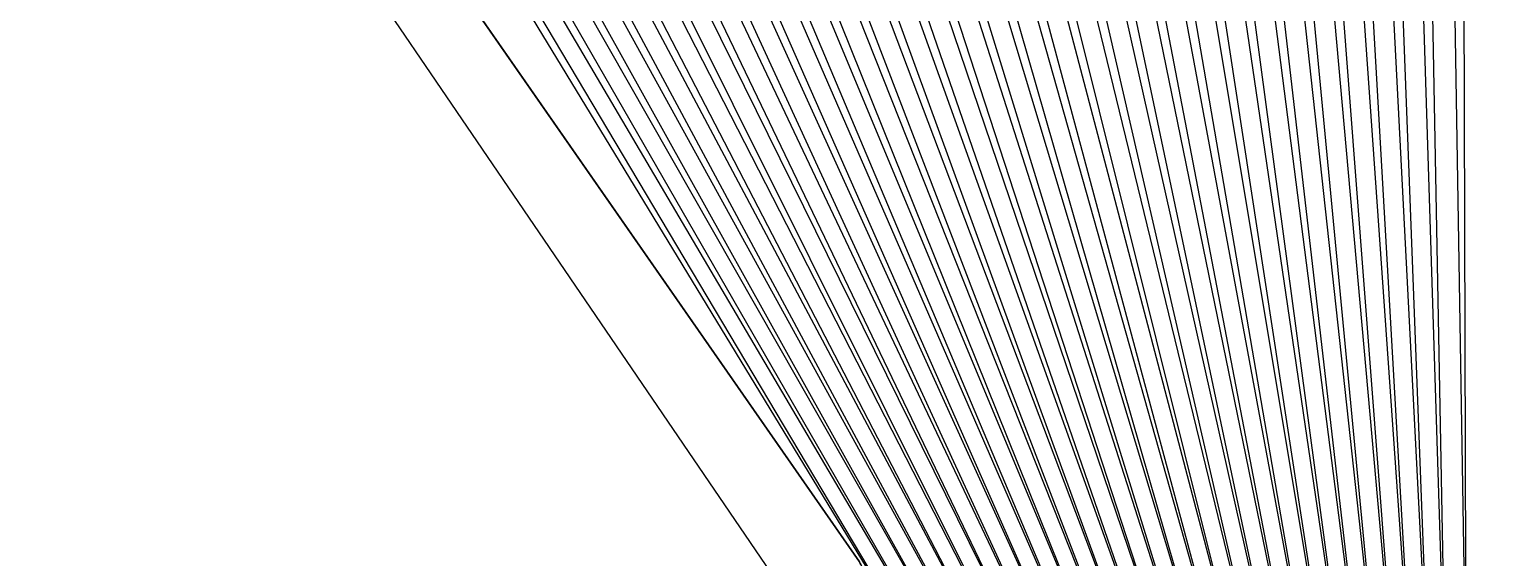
# Model space of a CAD drawing. Extents: x -2057 to 2225, y -44 to 31181.
# Drawn here: x -1736 to 87, y 9052 to 9714 of the extents above; entities that cross this region are included whole.
import ezdxf

# ---------------------------------------------------------------- set-up
doc = ezdxf.new("R2010")
doc.units = 0
for name, color, linetype in [('etching', 7, 'CONTINUOUS'), ('L2D0_etching2', 4, 'CONTINUOUS'), ('L3D0_etching3', 5, 'CONTINUOUS'), ('metalization', 8, 'CONTINUOUS'), ('polyimide', 9, 'CONTINUOUS'), ('polyimide_etch_borders', 10, 'CONTINUOUS')]:
    doc.layers.add(name, color=color, linetype=linetype)

msp = doc.modelspace()

# ---------------------------------------------------------------- linework, layer by layer
at = {"layer": 'etching'}
for points in [[(1890.612, 20342.595), (1890.612, 10404.624), (907.37, 8971.06), (907.37, 3311.52), (208.395, -1.125), (80.82, -44.08), (0, 0), (-775.12, 3311.52), (-775.12, 8985.76), (-1736.396, 10397.27), (-1736.396, 20343.044)], [(-1539.603, 10258.824), (-696.675, 9046.655), (-696.241, 9046.031), (-695.45, 9044.732), (-694.74, 9043.387), (-694.112, 9042.001), (-693.57, 9040.58), (-693.116, 9039.128), (-692.75, 9037.652), (-692.475, 9036.156), (-692.292, 9034.646), (-692.2, 9033.127), (-692.2, 9032.365), (-692.208, 3592.185)]]:
    msp.add_lwpolyline(points, dxfattribs=at)
at = {"layer": 'L2D0_etching2'}
msp.add_lwpolyline([(1890.612, 20342.595), (1890.612, 10404.624), (907.37, 8971.06), (907.37, 3311.52), (208.395, -1.125), (80.82, -44.08), (0, 0), (-775.12, 3311.52), (-775.12, 8985.76), (-1736.396, 10397.27), (-1736.396, 20343.044)], dxfattribs=at)
at = {"layer": 'L3D0_etching3'}
for points in [[(1890.612, 20342.595), (1890.612, 10404.624), (907.37, 8971.06), (907.37, 3311.52), (208.395, -1.125), (80.82, -44.08), (0, 0), (-775.12, 3311.52), (-775.12, 8985.76), (-1736.396, 10397.27), (-1736.396, 20343.044)], [(-1539.603, 10258.824), (-696.675, 9046.655), (-696.241, 9046.031), (-695.45, 9044.732), (-694.74, 9043.387), (-694.112, 9042.001), (-693.57, 9040.58), (-693.116, 9039.128), (-692.75, 9037.652), (-692.475, 9036.156), (-692.292, 9034.646), (-692.2, 9033.127), (-692.2, 9032.365), (-692.208, 3592.185)]]:
    msp.add_lwpolyline(points, dxfattribs=at)
at = {"layer": 'metalization'}
for points in [[(60.642, 497.204), (60.642, 9040.22), (62.642, 9040.22), (60.642, 9040.22), (38.642, 10394.312), (38.642, 28116.758)], [(58.642, 28116.758), (58.642, 10394.312), (62.642, 9040.22), (62.642, 497.204)], [(32.142, 587.204), (32.142, 9040.22), (-11.358, 10394.312), (-11.358, 27876.696)], [(8.642, 27876.696), (8.642, 10394.312), (34.142, 9040.22), (34.142, 587.204)], [(8.142, 687.204), (8.142, 9040.22), (-61.358, 10394.312), (-61.358, 27636.634)], [(-41.358, 27636.634), (-41.358, 10394.312), (10.142, 9040.22), (10.142, 687.204)], [(-15.858, 787.204), (-15.858, 9040.22), (-111.358, 10394.312), (-111.358, 27396.572)], [(-91.358, 27396.572), (-91.358, 10394.312), (-13.858, 9040.22), (-13.858, 787.204)], [(-39.858, 887.204), (-39.858, 9040.22), (-161.358, 10394.312), (-161.358, 27156.51)], [(-141.358, 27156.51), (-141.358, 10394.312), (-37.858, 9040.22), (-37.858, 887.204)], [(-63.858, 987.204), (-63.858, 9040.22), (-211.358, 10394.312), (-211.358, 26916.448)], [(-191.358, 26916.448), (-191.358, 10394.312), (-61.858, 9040.22), (-61.858, 987.204)], [(-87.858, 1087.204), (-87.858, 9040.22), (-261.358, 10394.312), (-261.358, 26676.386)], [(-241.358, 26676.386), (-241.358, 10394.312), (-85.858, 9040.22), (-85.858, 1087.204)], [(-111.858, 1187.204), (-111.858, 9040.22), (-311.358, 10394.312), (-311.358, 26436.323)], [(-291.358, 26436.323), (-291.358, 10394.312), (-109.858, 9040.22), (-109.858, 1187.204)], [(-135.858, 1287.204), (-135.858, 9040.22), (-361.358, 10394.312), (-361.358, 26196.261)], [(-341.358, 26196.261), (-341.358, 10394.312), (-133.858, 9040.22), (-133.858, 1287.204)], [(-159.858, 1387.204), (-159.858, 9040.22), (-411.358, 10394.312), (-411.358, 25956.199)], [(-391.358, 25956.199), (-391.358, 10394.312), (-157.858, 9040.22), (-157.858, 1387.204)], [(-183.858, 1487.204), (-183.858, 9040.22), (-461.358, 10394.312), (-461.358, 25716.137)], [(-441.358, 25716.137), (-441.358, 10394.312), (-181.858, 9040.22), (-181.858, 1487.204)], [(-207.858, 1587.204), (-207.858, 9040.22), (-511.358, 10394.312), (-511.358, 25476.075)], [(-491.358, 25476.075), (-491.358, 10394.312), (-205.858, 9040.22), (-205.858, 1587.204)], [(-231.858, 1687.204), (-231.858, 9040.22), (-561.358, 10394.312), (-561.358, 25236.013)], [(-541.358, 25236.013), (-541.358, 10394.312), (-229.858, 9040.22), (-229.858, 1687.204)], [(-255.858, 1787.204), (-255.858, 9040.22), (-611.358, 10394.312), (-611.358, 24995.951)], [(-591.358, 24995.951), (-591.358, 10394.312), (-253.858, 9040.22), (-253.858, 1787.204)], [(-279.858, 1887.204), (-279.858, 9040.22), (-661.358, 10394.312), (-661.358, 24755.889)], [(-641.358, 24755.889), (-641.358, 10394.312), (-277.858, 9040.22), (-277.858, 1887.204)], [(-303.858, 1987.204), (-303.858, 9040.22), (-711.358, 10394.312), (-711.358, 24515.827)], [(-691.358, 24515.827), (-691.358, 10394.312), (-301.858, 9040.22), (-301.858, 1987.204)], [(-327.858, 2087.204), (-327.858, 9040.22), (-761.358, 10394.312), (-761.358, 24275.765)], [(-741.358, 24275.765), (-741.358, 10394.312), (-325.858, 9040.22), (-325.858, 2087.204)], [(-351.858, 2187.204), (-351.858, 9040.22), (-811.358, 10394.312), (-811.358, 24035.702)], [(-791.358, 24035.702), (-791.358, 10394.312), (-349.858, 9040.22), (-349.858, 2187.204)], [(-375.858, 2287.204), (-375.858, 9040.22), (-861.358, 10394.312), (-861.358, 23795.64)], [(-841.358, 23795.64), (-841.358, 10394.312), (-373.858, 9040.22), (-373.858, 2287.204)], [(-399.858, 2387.204), (-399.858, 9040.22), (-911.358, 10394.312), (-911.358, 23555.578)], [(-891.358, 23555.578), (-891.358, 10394.312), (-397.858, 9040.22), (-397.858, 2387.204)], [(-423.858, 2487.204), (-423.858, 9040.22), (-961.358, 10394.312), (-961.358, 23315.516)], [(-941.358, 23315.516), (-941.358, 10394.312), (-421.858, 9040.22), (-421.858, 2487.204)], [(-447.858, 2587.204), (-447.858, 9040.22), (-1011.358, 10394.312), (-1011.358, 23075.454)], [(-991.358, 23075.454), (-991.358, 10394.312), (-445.858, 9040.22), (-445.858, 2587.204)], [(-471.858, 2687.204), (-471.858, 9040.22), (-1061.358, 10394.312), (-1061.358, 22835.392)], [(-1041.358, 22835.392), (-1041.358, 10394.312), (-469.858, 9040.22), (-469.858, 2687.204)], [(-495.858, 2787.204), (-495.858, 9040.22), (-1111.358, 10394.312), (-1111.358, 22595.33)], [(-1091.358, 22595.33), (-1091.358, 10394.312), (-493.858, 9040.22), (-493.858, 2787.204)], [(-519.858, 2887.204), (-519.858, 9040.22), (-1161.358, 10394.312), (-1161.358, 22355.268)], [(-1141.358, 22355.268), (-1141.358, 10394.312), (-517.858, 9040.22), (-517.858, 2887.204)], [(-543.858, 2987.204), (-543.858, 9040.22), (-1211.358, 10394.312), (-1211.358, 22115.206)], [(-1191.358, 22115.206), (-1191.358, 10394.312), (-541.858, 9040.22), (-541.858, 2987.204)], [(-567.858, 3087.204), (-567.858, 9040.22), (-1261.358, 10394.312), (-1261.358, 21875.143)], [(-1241.358, 21875.143), (-1241.358, 10394.312), (-565.858, 9040.22), (-565.858, 3087.204)], [(-591.858, 3187.204), (-591.858, 9040.22), (-1311.358, 10394.312), (-1311.358, 21635.081)], [(-1291.358, 21635.081), (-1291.358, 10394.312), (-589.858, 9040.22), (-589.858, 3187.204)], [(-615.858, 3287.204), (-615.858, 9040.22), (-1361.358, 10394.312), (-1361.358, 21395.019)], [(-1341.358, 21395.019), (-1341.358, 10394.312), (-613.858, 9040.22), (-613.858, 3287.204)], [(-639.858, 3387.204), (-639.858, 9040.22), (-1411.358, 10394.312), (-1411.358, 21154.957)], [(-1391.358, 21154.957), (-1391.358, 10394.312), (-637.858, 9040.22), (-637.858, 3387.204)], [(-663.858, 3487.204), (-663.858, 9040.22), (-1461.358, 10394.312), (-1461.358, 20914.895)], [(-1441.358, 20914.895), (-1441.358, 10394.312), (-661.858, 9040.22), (-661.858, 3487.204)], [(-687.858, 3587.204), (-687.858, 9040.22), (-1511.358, 10394.312), (-1511.358, 20674.833)], [(-1491.358, 20674.833), (-1491.358, 10394.312), (-685.858, 9040.22), (-685.858, 3587.204)]]:
    msp.add_lwpolyline(points, dxfattribs=at)
at = {"layer": 'polyimide'}
for points in [[(-692.208, 3592.185), (-692.2, 9032.367), (-692.2, 9033.127), (-692.292, 9034.646), (-692.475, 9036.156), (-692.75, 9037.652), (-693.116, 9039.128), (-693.57, 9040.58), (-694.112, 9042.001), (-694.74, 9043.387), (-695.45, 9044.732), (-696.241, 9046.031), (-696.675, 9046.655), (-1624.265, 10380.573)], [(-1624.265, 10380.573), (-696.675, 9046.655), (-696.241, 9046.031), (-695.45, 9044.732), (-694.74, 9043.387), (-694.112, 9042.001), (-693.57, 9040.58), (-693.116, 9039.128), (-692.75, 9037.652), (-692.475, 9036.156), (-692.292, 9034.646), (-692.2, 9033.127), (-692.2, 9032.367), (-692.208, 3592.185)]]:
    msp.add_lwpolyline(points, dxfattribs=at)
at = {"layer": 'polyimide_etch_borders'}
msp.add_lwpolyline([(1890.612, 20342.595), (1890.612, 10404.624), (907.37, 8971.06), (907.37, 3311.52), (208.395, -1.125), (80.82, -44.08), (0, 0), (-775.12, 3311.52), (-775.12, 8985.76), (-1736.396, 10397.27), (-1736.396, 20343.044)], dxfattribs=at)

doc.saveas('drawing.dxf')
